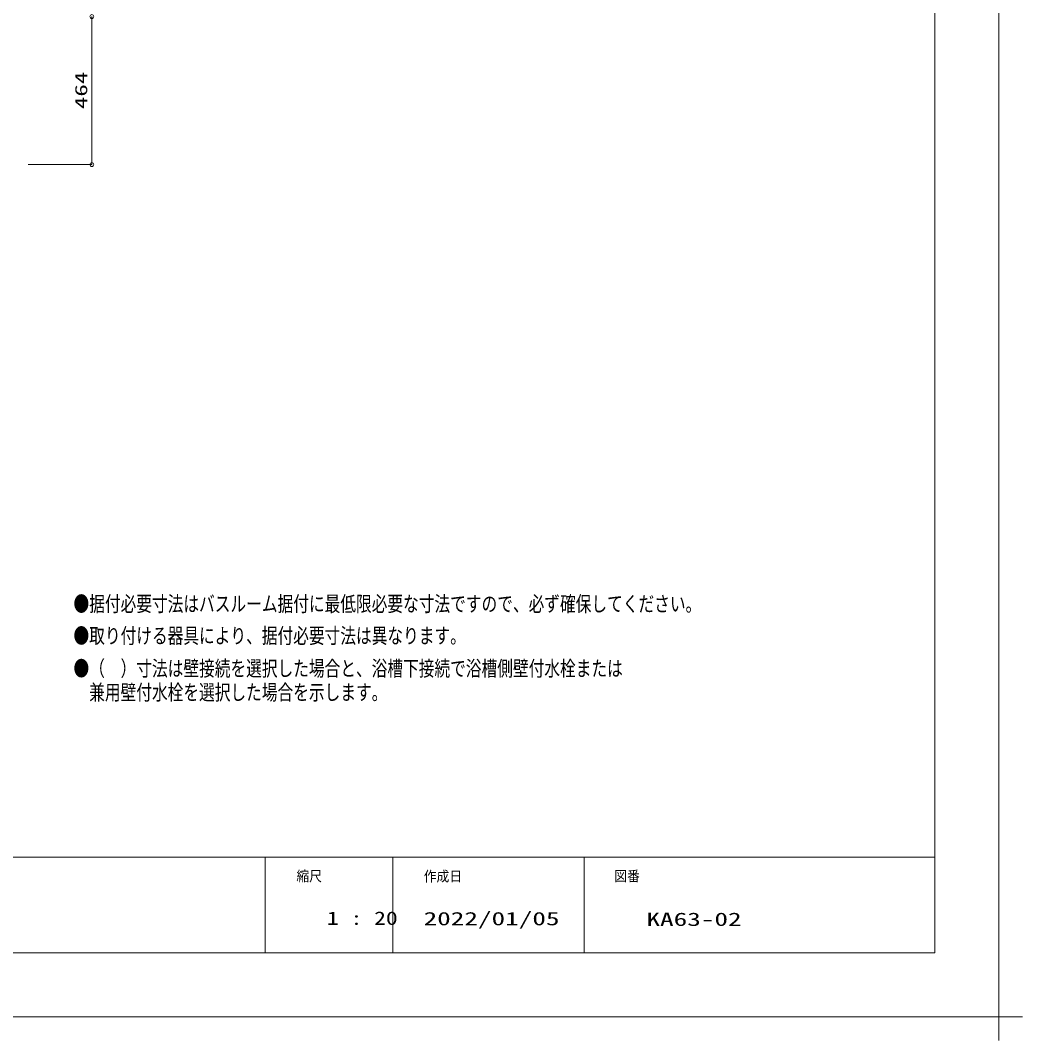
# Model space of a CAD drawing. Units: millimetres on the paper. Extents: x -305 to 305, y -152 to 152.
# Drawn here: x -34.4 to 122.7, y -152.2 to 7.7 of the extents above; entities that cross this region are included whole.
import ezdxf
from ezdxf.enums import TextEntityAlignment as Align

# ---------------------------------------------------------------- set-up
doc = ezdxf.new("R2010")
doc.units = ezdxf.units.MM
for name, color, linetype, lineweight in [('0-0_0', 7, 'Continuous', 9), ('0-1_VIEW0001', 7, 'Continuous', 9), ('0-2_1図面枠', 7, 'Continuous', 9), ('0-3_図面枠', 3, 'Continuous', 9), ('0-4_DEFPOINTS', 7, 'Continuous', 9)]:
    doc.layers.add(name, color=color, linetype=linetype, lineweight=lineweight)
doc.styles.add('ＭＳ ゴシック', font='')
doc.styles.get('ＭＳ ゴシック').set_extended_font_data('MS Gothic')

# ---------------------------------------------------------------- blocks, each defined once
blk = doc.blocks.new('_ORIGIN')
at = {"layer": '0-0_0'}
blk.add_line((0, 0), (-1, 0), dxfattribs=at)
blk.add_circle((0, 0), 0.5, dxfattribs=at)
blk = doc.blocks.new('グループ-6')
at = {"layer": '0-2_1図面枠'}
for p, q in [((4200, -2895), (4200, -3045)), ((4275, -2970), (4125, -2970))]:
    blk.add_line(p, q, dxfattribs=at)

msp = doc.modelspace()

# ---------------------------------------------------------------- linework, layer by layer
at = {"layer": '0-0_0'}
for p, q in [((3.983, -123.498), (3.983, -138.498)), ((23.983, -123.498), (23.983, -138.498)), ((53.983, -123.498), (53.983, -138.498))]:
    msp.add_line(p, q, dxfattribs=at)
at = {"layer": '0-1_VIEW0001'}
for p, q in [((-23.184, -14.329), (-23.184, 7.671)), ((-33.145, -14.929), (-23.184, -14.929))]:
    msp.add_line(p, q, dxfattribs=at)
at = {"layer": '0-3_図面枠'}
msp.add_line((-291.017, -123.498), (108.983, -123.498), dxfattribs=at)
msp.add_lwpolyline([(-291.017, -138.498), (108.983, -138.498), (108.983, 138.502), (-291.017, 138.502)], close=True, dxfattribs=at)
at = {"layer": '0-4_DEFPOINTS'}
for q in [(118.983, 148.502), (-301.017, -148.498)]:
    msp.add_line((118.983, -148.498), q, dxfattribs=at)

# ---------------------------------------------------------------- block references
at = {"layer": '0-1_VIEW0001', "xscale": 0.6, "yscale": 0.6}
for p, rotation in [((-23.184, 8.271), 90), ((-23.184, -14.929), 270)]:
    msp.add_blockref('_ORIGIN', p, dxfattribs=dict(at, rotation=rotation))
at = {"layer": '0-2_1図面枠', "xscale": 0.05, "yscale": 0.05}
msp.add_blockref('グループ-6', (-91.017, 0.002), dxfattribs=at)

# ---------------------------------------------------------------- texts
at = {"layer": '0-0_0', "color": 4, "style": 'ＭＳ ゴシック', "width": 0.75}
for s, p in [('●据付必要寸法はバスルーム据付に最低限必要な寸法ですので、必ず確保してください。', (-26.057, -85.706)), ('●取り付ける器具により、据付必要寸法は異なります。', (-26.057, -90.706)), ('●（\u3000）寸法は壁接続を選択した場合と、浴槽下接続で浴槽側壁付水栓または', (-26.057, -95.833)), ('\u3000兼用壁付水栓を選択した場合を示します。', (-26.057, -99.579))]:
    msp.add_text(s, height=2.405, dxfattribs=at).set_placement(p, align=Align.BOTTOM_LEFT)
at = {"layer": '0-1_VIEW0001', "style": 'ＭＳ ゴシック', "width": 1.5}
msp.add_text('464', height=1.921, rotation=90, dxfattribs=at).set_placement((-23.323, -6.243), align=Align.BOTTOM_LEFT)
at = {"layer": '0-2_1図面枠', "style": 'ＭＳ ゴシック'}
for s, height, width, p in [('縮尺', 1.628, 0.9, (8.896, -127.769)), ('作成日', 1.628, 0.9, (28.857, -127.788)), ('図番', 1.628, 0.9, (58.732, -127.759)), ('1 : 20', 2.092, 1.3, (13.67, -134.733)), ('2022/01/05', 2.089, 1.5, (28.822, -134.801)), ('KA63-02', 2.089, 1.5, (63.761, -134.899))]:
    msp.add_text(s, height=height, dxfattribs=dict(at, width=width)).set_placement(p, align=Align.BOTTOM_LEFT)

doc.saveas('drawing.dxf')
